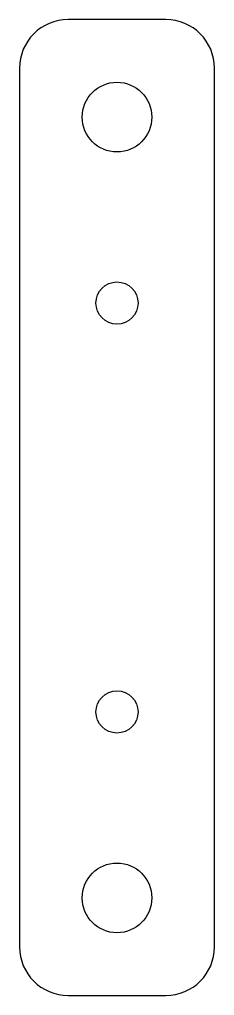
# Model space of a CAD drawing. Extents: x 45 to 65, y -50 to 50.
import ezdxf

# ---------------------------------------------------------------- set-up
doc = ezdxf.new("R2010")
doc.units = 0
doc.header["$MEASUREMENT"] = 0
doc.layers.add('VISIBLE', color=7, linetype='CONTINUOUS')

msp = doc.modelspace()

# ---------------------------------------------------------------- linework, layer by layer
at = {"layer": 'VISIBLE'}
for p, q in [((60, 50), (50, 50)), ((45, 45), (45, -45)), ((65, -45), (65, 45)), ((50, -50), (60, -50))]:
    msp.add_line(p, q, dxfattribs=at)
for centre, radius in [((55, 40), 3.57), ((55, 20.95), 2.16), ((55, -20.95), 2.16), ((55, -40), 3.57)]:
    msp.add_circle(centre, radius, dxfattribs=at)
for centre, start, end in [((50, 45), 90, 180), ((60, 45), 0, 90), ((50, -45), 180, 270), ((60, -45), 270, 0)]:
    msp.add_arc(centre, 5, start, end, dxfattribs=at)

doc.saveas('drawing.dxf')
